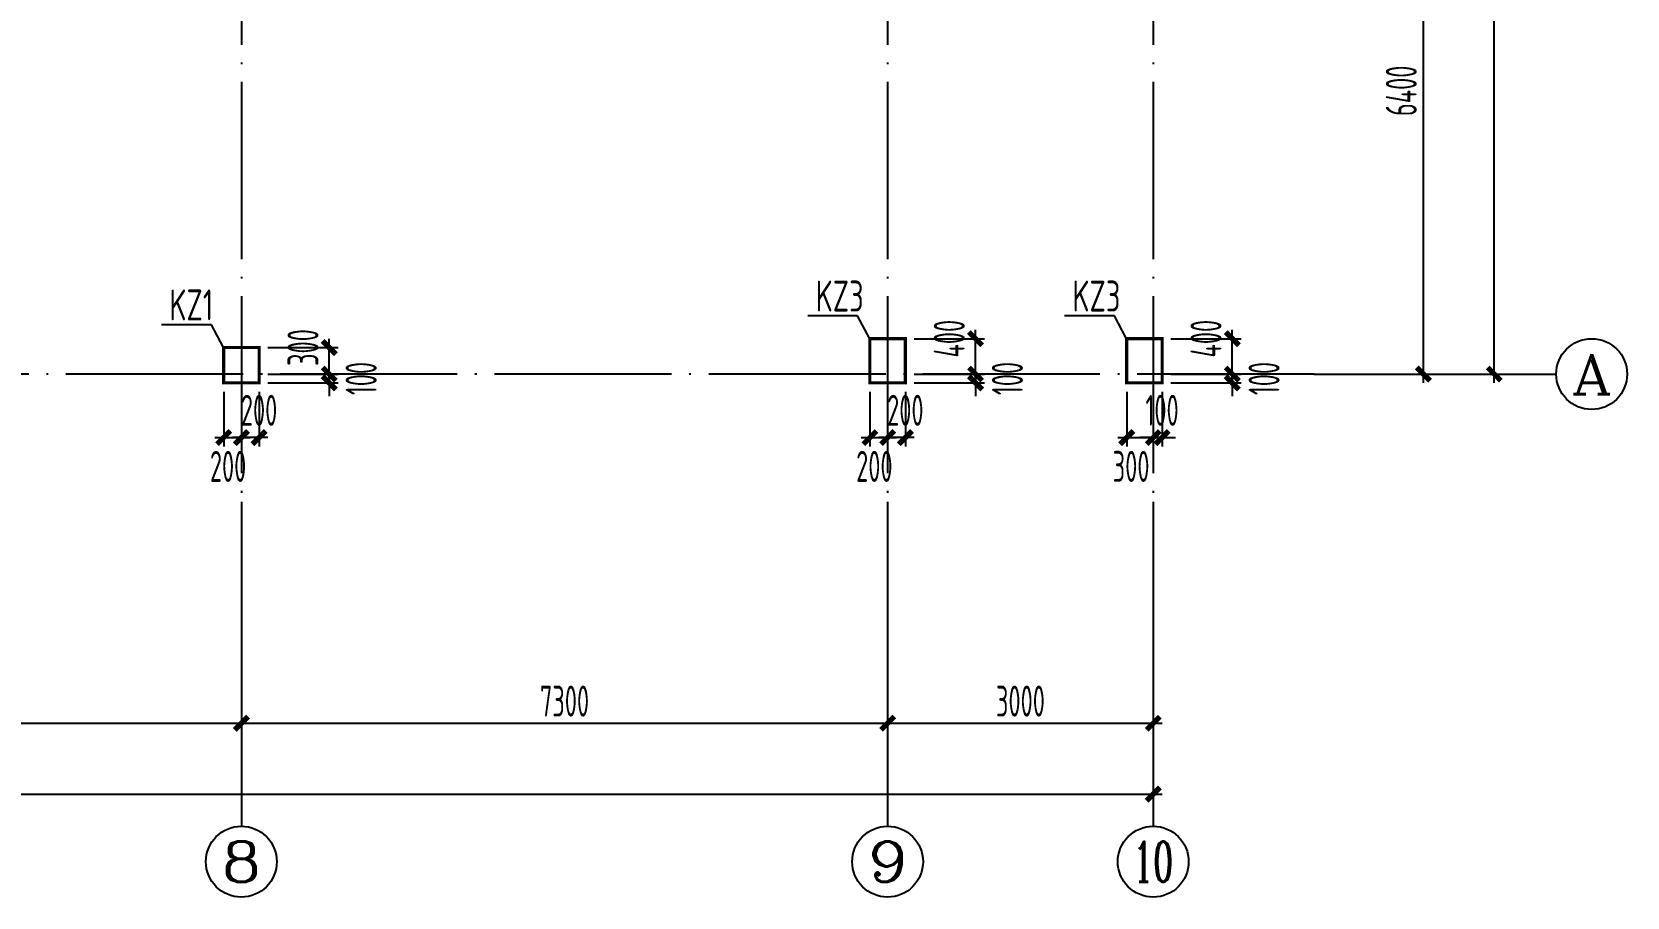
# Model space of a CAD drawing. Extents: x -472319 to -112444, y -516749 to -5704.
# Drawn here: x -370104 to -352086, y -482015 to -472241 of the extents above; entities that cross this region are included whole.
import ezdxf
from ezdxf.enums import TextEntityAlignment as Align

# ---------------------------------------------------------------- set-up
doc = ezdxf.new("R2010")
doc.units = 0
doc.header["$LTSCALE"] = 100
doc.header["$MEASUREMENT"] = 0
doc.linetypes.add('CENTER', pattern=[2, 1.25, -0.25, 0.25, -0.25])
doc.linetypes.add('DOTE', pattern=[2.42, 2, -0.2, 0.02, -0.2])
for name, color, linetype in [('AXIS', 3, 'Continuous'), ('AXIS_TEXT', 7, 'Continuous'), ('DOTE', 1, 'CENTER'), ('TEXT', 7, 'Continuous'), ('填充', 8, 'Continuous'), ('柱', 2, 'Continuous')]:
    doc.layers.add(name, color=color, linetype=linetype)
doc.styles.add('_TCH_AXIS', font='COMPLEX', dxfattribs={"bigfont": 'GBCBIG'})
doc.styles.add('COMPLEX', font='COMPLEX')
doc.styles.add('HZ', font='tssdeng.shx', dxfattribs={"width": 0.6, "height": 350, "bigfont": 'a.shx'})
doc.styles.add('TSSD_Dimension', font='Tssdeng.shx', dxfattribs={"width": 0.7, "bigfont": 'hztxt.shx'})
doc.dimstyles.new('DIMN', dxfattribs={"dimtxt": 350, "dimasz": 150, "dimexe": 100, "dimexo": 100, "dimgap": 75, "dimtad": 1, "dimdec": 0, "dimzin": 0, "dimdsep": 46, "dimtxsty": 'HZ', "dimblk": 'ARCHTICK', "dimcen": 0.09, "dimdle": 100, "dimclrd": 3, "dimclre": 3, "dimclrt": 7, "dimazin": 2, "dimtfac": 1, "dimtdec": 0, "dimtmove": 2, "dimatfit": 3, "dimldrblk": 'ARCHTICK', "dimfxl": 1, "dimtolj": 1, "dimtzin": 0, "dimarcsym": 0})

# ---------------------------------------------------------------- blocks, each defined once
blk = doc.blocks.new('_ArchTick')
at = {"color": 0, "linetype": 'ByBlock', "const_width": 0.4}
blk.add_lwpolyline([(-0.5, -0.5), (0.5, 0.5)], dxfattribs=at)
blk = doc.blocks.new('*D2393')
at = {"layer": 'AXIS', "color": 3, "lineweight": -2, "transparency": 16777216}
for p, q in [((-355520, -469707), (-354286, -469707)), ((-354386, -476207), (-354386, -469607)), ((-355520, -476107), (-354286, -476107))]:
    blk.add_line(p, q, dxfattribs=at)
at = {"layer": 'Defpoints', "color": 0, "transparency": 16777216}
for p in [(-355620, -469707), (-354386, -469707), (-355620, -476107)]:
    blk.add_point(p, dxfattribs=at)
at = {"layer": 'AXIS', "color": 3, "lineweight": -2, "transparency": 16777216, "xscale": 150, "yscale": 150, "zscale": 150}
for p, rotation in [((-354386, -469707), 90), ((-354386, -476107), 270)]:
    blk.add_blockref('_ArchTick', p, dxfattribs=dict(at, rotation=rotation))
at = {"layer": 'AXIS', "color": 7, "transparency": 16777216, "insert": (-354636, -472907), "char_height": 350, "attachment_point": 5, "rotation": 90, "style": 'HZ'}
blk.add_mtext('\\A1;6400', dxfattribs=at)
blk = doc.blocks.new('*D2396')
at = {"layer": 'AXIS', "color": 3, "lineweight": -2, "transparency": 16777216}
for p, q in [((-353586, -476207), (-353586, -461207)), ((-355520, -461307), (-353486, -461307)), ((-355520, -476107), (-353486, -476107))]:
    blk.add_line(p, q, dxfattribs=at)
at = {"layer": 'Defpoints', "color": 0, "transparency": 16777216}
for p in [(-355620, -461307), (-353586, -461307), (-355620, -476107)]:
    blk.add_point(p, dxfattribs=at)
at = {"layer": 'AXIS', "color": 3, "lineweight": -2, "transparency": 16777216, "xscale": 150, "yscale": 150, "zscale": 150}
for p, rotation in [((-353586, -461307), 90), ((-353586, -476107), 270)]:
    blk.add_blockref('_ArchTick', p, dxfattribs=dict(at, rotation=rotation))
at = {"layer": 'AXIS', "color": 7, "transparency": 16777216, "insert": (-353836, -468707), "char_height": 350, "attachment_point": 5, "rotation": 90, "style": 'HZ'}
blk.add_mtext('\\A1;14800', dxfattribs=at)
blk = doc.blocks.new('*D2418')
at = {"layer": 'AXIS', "color": 3, "lineweight": -2, "transparency": 16777216}
for p, q in [((-375038, -477651), (-375038, -480151)), ((-367738, -477651), (-367738, -480151)), ((-375138, -480051), (-367638, -480051))]:
    blk.add_line(p, q, dxfattribs=at)
at = {"layer": 'Defpoints', "color": 0, "transparency": 16777216}
for p in [(-375038, -477551), (-367738, -477551), (-367738, -480051)]:
    blk.add_point(p, dxfattribs=at)
at = {"layer": 'AXIS', "color": 3, "lineweight": -2, "transparency": 16777216, "xscale": 150, "yscale": 150, "zscale": 150, "rotation": 180}
blk.add_blockref('_ArchTick', (-375038, -480051), dxfattribs=at)
at = {"layer": 'AXIS', "color": 3, "lineweight": -2, "transparency": 16777216, "xscale": 150, "yscale": 150, "zscale": 150}
blk.add_blockref('_ArchTick', (-367738, -480051), dxfattribs=at)
at = {"layer": 'AXIS', "color": 7, "transparency": 16777216, "insert": (-371388, -479801), "char_height": 350, "attachment_point": 5, "style": 'HZ'}
blk.add_mtext('\\A1;7300', dxfattribs=at)
blk = doc.blocks.new('*D2419')
at = {"layer": 'AXIS', "color": 3, "lineweight": -2, "transparency": 16777216}
for p, q in [((-367738, -477651), (-367738, -480151)), ((-360438, -477651), (-360438, -480151)), ((-367838, -480051), (-360338, -480051))]:
    blk.add_line(p, q, dxfattribs=at)
at = {"layer": 'Defpoints', "color": 0, "transparency": 16777216}
for p in [(-367738, -477551), (-360438, -477551), (-360438, -480051)]:
    blk.add_point(p, dxfattribs=at)
at = {"layer": 'AXIS', "color": 3, "lineweight": -2, "transparency": 16777216, "xscale": 150, "yscale": 150, "zscale": 150, "rotation": 180}
blk.add_blockref('_ArchTick', (-367738, -480051), dxfattribs=at)
at = {"layer": 'AXIS', "color": 3, "lineweight": -2, "transparency": 16777216, "xscale": 150, "yscale": 150, "zscale": 150}
blk.add_blockref('_ArchTick', (-360438, -480051), dxfattribs=at)
at = {"layer": 'AXIS', "color": 7, "transparency": 16777216, "insert": (-364088, -479801), "char_height": 350, "attachment_point": 5, "style": 'HZ'}
blk.add_mtext('\\A1;7300', dxfattribs=at)
blk = doc.blocks.new('*D2420')
at = {"layer": 'AXIS', "color": 3, "lineweight": -2, "transparency": 16777216}
for p, q in [((-360438, -477651), (-360438, -480151)), ((-357438, -477651), (-357438, -480151)), ((-360538, -480051), (-357338, -480051))]:
    blk.add_line(p, q, dxfattribs=at)
at = {"layer": 'Defpoints', "color": 0, "transparency": 16777216}
for p in [(-360438, -477551), (-357438, -477551), (-357438, -480051)]:
    blk.add_point(p, dxfattribs=at)
at = {"layer": 'AXIS', "color": 3, "lineweight": -2, "transparency": 16777216, "xscale": 150, "yscale": 150, "zscale": 150, "rotation": 180}
blk.add_blockref('_ArchTick', (-360438, -480051), dxfattribs=at)
at = {"layer": 'AXIS', "color": 3, "lineweight": -2, "transparency": 16777216, "xscale": 150, "yscale": 150, "zscale": 150}
blk.add_blockref('_ArchTick', (-357438, -480051), dxfattribs=at)
at = {"layer": 'AXIS', "color": 7, "transparency": 16777216, "insert": (-358938, -479801), "char_height": 350, "attachment_point": 5, "style": 'HZ'}
blk.add_mtext('\\A1;3000', dxfattribs=at)
blk = doc.blocks.new('*D2421')
at = {"layer": 'AXIS', "color": 3, "lineweight": -2, "transparency": 16777216}
for p, q in [((-417238, -477651), (-417238, -480951)), ((-357438, -477651), (-357438, -480951)), ((-417338, -480851), (-357338, -480851))]:
    blk.add_line(p, q, dxfattribs=at)
at = {"layer": 'Defpoints', "color": 0, "transparency": 16777216}
for p in [(-417238, -477551), (-357438, -477551), (-357438, -480851)]:
    blk.add_point(p, dxfattribs=at)
at = {"layer": 'AXIS', "color": 3, "lineweight": -2, "transparency": 16777216, "xscale": 150, "yscale": 150, "zscale": 150, "rotation": 180}
blk.add_blockref('_ArchTick', (-417238, -480851), dxfattribs=at)
at = {"layer": 'AXIS', "color": 3, "lineweight": -2, "transparency": 16777216, "xscale": 150, "yscale": 150, "zscale": 150}
blk.add_blockref('_ArchTick', (-357438, -480851), dxfattribs=at)
at = {"layer": 'AXIS', "color": 7, "transparency": 16777216, "insert": (-387338, -480601), "char_height": 350, "attachment_point": 5, "style": 'HZ'}
blk.add_mtext('\\A1;59800', dxfattribs=at)
blk = doc.blocks.new('_AXISO')
blk.add_circle((0, 0), 0.5)
at = {"layer": 'AXIS_TEXT', "style": 'COMPLEX', "width": 1.041667}
blk.add_attdef('A', text='', height=0.56, dxfattribs=at).set_placement((-0.25, -0.28), (0.25, -0.28), align=Align.FIT)
blk = doc.blocks.new('*D2287')
at = {"layer": 'Defpoints', "color": 0, "transparency": 16777216}
for p in [(-357338, -476107), (-357338, -476207), (-356545, -476207)]:
    blk.add_point(p, dxfattribs=at)
at = {"layer": '填充', "color": 3, "lineweight": -2, "transparency": 16777216}
for p, q in [((-356545, -476107), (-356545, -475957)), ((-357238, -476107), (-356445, -476107)), ((-357238, -476207), (-356445, -476207)), ((-356545, -476107), (-356545, -476207)), ((-356545, -476207), (-356545, -476357))]:
    blk.add_line(p, q, dxfattribs=at)
at = {"layer": '填充', "color": 3, "lineweight": -2, "transparency": 16777216, "xscale": 150, "yscale": 150, "zscale": 150}
for p, rotation in [((-356545, -476107), 270), ((-356545, -476207), 90)]:
    blk.add_blockref('_ArchTick', p, dxfattribs=dict(at, rotation=rotation))
at = {"layer": '填充', "color": 7, "transparency": 16777216, "insert": (-356186, -476157), "char_height": 350, "attachment_point": 5, "rotation": 90, "style": 'HZ'}
blk.add_mtext('\\A1;100', dxfattribs=at)
blk = doc.blocks.new('*D2288')
at = {"layer": 'Defpoints', "color": 0, "transparency": 16777216}
for p in [(-357338, -475707), (-356545, -475707), (-357338, -476107)]:
    blk.add_point(p, dxfattribs=at)
at = {"layer": '填充', "color": 3, "lineweight": -2, "transparency": 16777216}
for p, q in [((-356545, -476207), (-356545, -475607)), ((-357238, -475707), (-356445, -475707)), ((-357238, -476107), (-356445, -476107))]:
    blk.add_line(p, q, dxfattribs=at)
at = {"layer": '填充', "color": 3, "lineweight": -2, "transparency": 16777216, "xscale": 150, "yscale": 150, "zscale": 150}
for p, rotation in [((-356545, -475707), 90), ((-356545, -476107), 270)]:
    blk.add_blockref('_ArchTick', p, dxfattribs=dict(at, rotation=rotation))
at = {"layer": '填充', "color": 7, "transparency": 16777216, "insert": (-356842, -475707), "char_height": 350, "attachment_point": 5, "rotation": 90, "style": 'HZ'}
blk.add_mtext('\\A1;400', dxfattribs=at)
blk = doc.blocks.new('*D2289')
at = {"layer": 'Defpoints', "color": 0, "transparency": 16777216}
for p in [(-357738, -476207), (-357438, -476207), (-357438, -476824)]:
    blk.add_point(p, dxfattribs=at)
at = {"layer": '填充', "color": 3, "lineweight": -2, "transparency": 16777216}
for p, q in [((-357738, -476307), (-357738, -476924)), ((-357438, -476307), (-357438, -476924)), ((-357838, -476824), (-357338, -476824))]:
    blk.add_line(p, q, dxfattribs=at)
at = {"layer": '填充', "color": 3, "lineweight": -2, "transparency": 16777216, "xscale": 150, "yscale": 150, "zscale": 150, "rotation": 180}
blk.add_blockref('_ArchTick', (-357738, -476824), dxfattribs=at)
at = {"layer": '填充', "color": 3, "lineweight": -2, "transparency": 16777216, "xscale": 150, "yscale": 150, "zscale": 150}
blk.add_blockref('_ArchTick', (-357438, -476824), dxfattribs=at)
at = {"layer": '填充', "color": 7, "transparency": 16777216, "insert": (-357688, -477150), "char_height": 350, "attachment_point": 5, "style": 'HZ'}
blk.add_mtext('\\A1;300', dxfattribs=at)
blk = doc.blocks.new('*D2290')
at = {"layer": 'Defpoints', "color": 0, "transparency": 16777216}
for p in [(-357438, -476207), (-357338, -476207), (-357438, -476824)]:
    blk.add_point(p, dxfattribs=at)
at = {"layer": '填充', "color": 3, "lineweight": -2, "transparency": 16777216}
for p, q in [((-357438, -476307), (-357438, -476924)), ((-357338, -476307), (-357338, -476924)), ((-357438, -476824), (-357588, -476824)), ((-357338, -476824), (-357438, -476824)), ((-357338, -476824), (-357188, -476824))]:
    blk.add_line(p, q, dxfattribs=at)
at = {"layer": '填充', "color": 3, "lineweight": -2, "transparency": 16777216, "xscale": 150, "yscale": 150, "zscale": 150}
blk.add_blockref('_ArchTick', (-357438, -476824), dxfattribs=at)
at = {"layer": '填充', "color": 3, "lineweight": -2, "transparency": 16777216, "xscale": 150, "yscale": 150, "zscale": 150, "rotation": 180}
blk.add_blockref('_ArchTick', (-357338, -476824), dxfattribs=at)
at = {"layer": '填充', "color": 7, "transparency": 16777216, "insert": (-357338, -476516), "char_height": 350, "attachment_point": 5, "style": 'HZ'}
blk.add_mtext('\\A1;100', dxfattribs=at)
blk = doc.blocks.new('*D2240')
at = {"layer": 'Defpoints', "color": 0, "transparency": 16777216}
for p in [(-367538, -476107), (-367538, -476207), (-366745, -476207)]:
    blk.add_point(p, dxfattribs=at)
at = {"layer": '填充', "color": 3, "lineweight": -2, "transparency": 16777216}
for p, q in [((-366745, -476107), (-366745, -475957)), ((-367438, -476107), (-366645, -476107)), ((-367438, -476207), (-366645, -476207)), ((-366745, -476107), (-366745, -476207)), ((-366745, -476207), (-366745, -476357))]:
    blk.add_line(p, q, dxfattribs=at)
at = {"layer": '填充', "color": 3, "lineweight": -2, "transparency": 16777216, "xscale": 150, "yscale": 150, "zscale": 150}
for p, rotation in [((-366745, -476107), 270), ((-366745, -476207), 90)]:
    blk.add_blockref('_ArchTick', p, dxfattribs=dict(at, rotation=rotation))
at = {"layer": '填充', "color": 7, "transparency": 16777216, "insert": (-366385, -476157), "char_height": 350, "attachment_point": 5, "rotation": 90, "style": 'HZ'}
blk.add_mtext('\\A1;100', dxfattribs=at)
blk = doc.blocks.new('*D2241')
at = {"layer": 'Defpoints', "color": 0, "transparency": 16777216}
for p in [(-367538, -475807), (-366745, -475807), (-367538, -476107)]:
    blk.add_point(p, dxfattribs=at)
at = {"layer": '填充', "color": 3, "lineweight": -2, "transparency": 16777216}
for p, q in [((-367438, -475807), (-366645, -475807)), ((-366745, -476207), (-366745, -475707)), ((-367438, -476107), (-366645, -476107))]:
    blk.add_line(p, q, dxfattribs=at)
at = {"layer": '填充', "color": 3, "lineweight": -2, "transparency": 16777216, "xscale": 150, "yscale": 150, "zscale": 150}
for p, rotation in [((-366745, -475807), 90), ((-366745, -476107), 270)]:
    blk.add_blockref('_ArchTick', p, dxfattribs=dict(at, rotation=rotation))
at = {"layer": '填充', "color": 7, "transparency": 16777216, "insert": (-367042, -475807), "char_height": 350, "attachment_point": 5, "rotation": 90, "style": 'HZ'}
blk.add_mtext('\\A1;300', dxfattribs=at)
blk = doc.blocks.new('*D2242')
at = {"layer": 'Defpoints', "color": 0, "transparency": 16777216}
for p in [(-367938, -476207), (-367738, -476207), (-367738, -476824)]:
    blk.add_point(p, dxfattribs=at)
at = {"layer": '填充', "color": 3, "lineweight": -2, "transparency": 16777216}
for p, q in [((-367938, -476307), (-367938, -476924)), ((-367738, -476307), (-367738, -476924)), ((-368038, -476824), (-367638, -476824))]:
    blk.add_line(p, q, dxfattribs=at)
at = {"layer": '填充', "color": 3, "lineweight": -2, "transparency": 16777216, "xscale": 150, "yscale": 150, "zscale": 150, "rotation": 180}
blk.add_blockref('_ArchTick', (-367938, -476824), dxfattribs=at)
at = {"layer": '填充', "color": 3, "lineweight": -2, "transparency": 16777216, "xscale": 150, "yscale": 150, "zscale": 150}
blk.add_blockref('_ArchTick', (-367738, -476824), dxfattribs=at)
at = {"layer": '填充', "color": 7, "transparency": 16777216, "insert": (-367888, -477150), "char_height": 350, "attachment_point": 5, "style": 'HZ'}
blk.add_mtext('\\A1;200', dxfattribs=at)
blk = doc.blocks.new('*D2243')
at = {"layer": 'Defpoints', "color": 0, "transparency": 16777216}
for p in [(-367738, -476207), (-367538, -476207), (-367738, -476824)]:
    blk.add_point(p, dxfattribs=at)
at = {"layer": '填充', "color": 3, "lineweight": -2, "transparency": 16777216}
for p, q in [((-367738, -476307), (-367738, -476924)), ((-367538, -476307), (-367538, -476924)), ((-367438, -476824), (-367838, -476824))]:
    blk.add_line(p, q, dxfattribs=at)
at = {"layer": '填充', "color": 3, "lineweight": -2, "transparency": 16777216, "xscale": 150, "yscale": 150, "zscale": 150, "rotation": 180}
blk.add_blockref('_ArchTick', (-367738, -476824), dxfattribs=at)
at = {"layer": '填充', "color": 3, "lineweight": -2, "transparency": 16777216, "xscale": 150, "yscale": 150, "zscale": 150}
blk.add_blockref('_ArchTick', (-367538, -476824), dxfattribs=at)
at = {"layer": '填充', "color": 7, "transparency": 16777216, "insert": (-367538, -476516), "char_height": 350, "attachment_point": 5, "style": 'HZ'}
blk.add_mtext('\\A1;200', dxfattribs=at)
blk = doc.blocks.new('*D2256')
at = {"layer": 'Defpoints', "color": 0, "transparency": 16777216}
for p in [(-360238, -476107), (-360238, -476207), (-359445, -476207)]:
    blk.add_point(p, dxfattribs=at)
at = {"layer": '填充', "color": 3, "lineweight": -2, "transparency": 16777216}
for p, q in [((-359445, -476107), (-359445, -475957)), ((-360138, -476107), (-359345, -476107)), ((-360138, -476207), (-359345, -476207)), ((-359445, -476107), (-359445, -476207)), ((-359445, -476207), (-359445, -476357))]:
    blk.add_line(p, q, dxfattribs=at)
at = {"layer": '填充', "color": 3, "lineweight": -2, "transparency": 16777216, "xscale": 150, "yscale": 150, "zscale": 150}
for p, rotation in [((-359445, -476107), 270), ((-359445, -476207), 90)]:
    blk.add_blockref('_ArchTick', p, dxfattribs=dict(at, rotation=rotation))
at = {"layer": '填充', "color": 7, "transparency": 16777216, "insert": (-359085, -476157), "char_height": 350, "attachment_point": 5, "rotation": 90, "style": 'HZ'}
blk.add_mtext('\\A1;100', dxfattribs=at)
blk = doc.blocks.new('*D2257')
at = {"layer": 'Defpoints', "color": 0, "transparency": 16777216}
for p in [(-360238, -475707), (-359445, -475707), (-360238, -476107)]:
    blk.add_point(p, dxfattribs=at)
at = {"layer": '填充', "color": 3, "lineweight": -2, "transparency": 16777216}
for p, q in [((-359445, -476207), (-359445, -475607)), ((-360138, -475707), (-359345, -475707)), ((-360138, -476107), (-359345, -476107))]:
    blk.add_line(p, q, dxfattribs=at)
at = {"layer": '填充', "color": 3, "lineweight": -2, "transparency": 16777216, "xscale": 150, "yscale": 150, "zscale": 150}
for p, rotation in [((-359445, -475707), 90), ((-359445, -476107), 270)]:
    blk.add_blockref('_ArchTick', p, dxfattribs=dict(at, rotation=rotation))
at = {"layer": '填充', "color": 7, "transparency": 16777216, "insert": (-359742, -475707), "char_height": 350, "attachment_point": 5, "rotation": 90, "style": 'HZ'}
blk.add_mtext('\\A1;400', dxfattribs=at)
blk = doc.blocks.new('*D2258')
at = {"layer": 'Defpoints', "color": 0, "transparency": 16777216}
for p in [(-360638, -476207), (-360438, -476207), (-360438, -476824)]:
    blk.add_point(p, dxfattribs=at)
at = {"layer": '填充', "color": 3, "lineweight": -2, "transparency": 16777216}
for p, q in [((-360638, -476307), (-360638, -476924)), ((-360438, -476307), (-360438, -476924)), ((-360738, -476824), (-360338, -476824))]:
    blk.add_line(p, q, dxfattribs=at)
at = {"layer": '填充', "color": 3, "lineweight": -2, "transparency": 16777216, "xscale": 150, "yscale": 150, "zscale": 150, "rotation": 180}
blk.add_blockref('_ArchTick', (-360638, -476824), dxfattribs=at)
at = {"layer": '填充', "color": 3, "lineweight": -2, "transparency": 16777216, "xscale": 150, "yscale": 150, "zscale": 150}
blk.add_blockref('_ArchTick', (-360438, -476824), dxfattribs=at)
at = {"layer": '填充', "color": 7, "transparency": 16777216, "insert": (-360588, -477150), "char_height": 350, "attachment_point": 5, "style": 'HZ'}
blk.add_mtext('\\A1;200', dxfattribs=at)
blk = doc.blocks.new('*D2259')
at = {"layer": 'Defpoints', "color": 0, "transparency": 16777216}
for p in [(-360438, -476207), (-360238, -476207), (-360438, -476824)]:
    blk.add_point(p, dxfattribs=at)
at = {"layer": '填充', "color": 3, "lineweight": -2, "transparency": 16777216}
for p, q in [((-360438, -476307), (-360438, -476924)), ((-360238, -476307), (-360238, -476924)), ((-360138, -476824), (-360538, -476824))]:
    blk.add_line(p, q, dxfattribs=at)
at = {"layer": '填充', "color": 3, "lineweight": -2, "transparency": 16777216, "xscale": 150, "yscale": 150, "zscale": 150, "rotation": 180}
blk.add_blockref('_ArchTick', (-360438, -476824), dxfattribs=at)
at = {"layer": '填充', "color": 3, "lineweight": -2, "transparency": 16777216, "xscale": 150, "yscale": 150, "zscale": 150}
blk.add_blockref('_ArchTick', (-360238, -476824), dxfattribs=at)
at = {"layer": '填充', "color": 7, "transparency": 16777216, "insert": (-360238, -476516), "char_height": 350, "attachment_point": 5, "style": 'HZ'}
blk.add_mtext('\\A1;200', dxfattribs=at)

msp = doc.modelspace()

# ---------------------------------------------------------------- linework, layer by layer
at = {"layer": 'AXIS'}
for p, q in [((-355619.518, -476106.89), (-352885.518, -476106.89)), ((-367738.328, -477550.782), (-367738.328, -481215.078)), ((-360438.328, -477550.782), (-360438.328, -481215.078)), ((-357438.328, -477550.782), (-357438.328, -481215.078))]:
    msp.add_line(p, q, dxfattribs=at)
at = {"layer": 'DOTE', "linetype": 'DOTE', "ltscale": 10}
for p, q in [((-367738.328, -458287.242), (-367738.328, -477550.782)), ((-360438.328, -458287.242), (-360438.328, -477550.782)), ((-357438.328, -458287.242), (-357438.328, -477550.782)), ((-355619.518, -476106.89), (-418912.147, -476106.89))]:
    msp.add_line(p, q, dxfattribs=at)
at = {"layer": 'TEXT'}
for p, q in [((-360776.828, -475448.98), (-361341.283, -475448.98)), ((-360638.328, -475706.89), (-360776.828, -475448.98)), ((-357876.828, -475448.98), (-358441.283, -475448.98)), ((-357738.328, -475706.89), (-357876.828, -475448.98)), ((-368076.828, -475548.98), (-368641.283, -475548.98)), ((-367938.328, -475806.89), (-368076.828, -475548.98))]:
    msp.add_line(p, q, dxfattribs=at)
at = {"layer": '柱', "const_width": 35}
for points in [[(-360638.328, -476206.89), (-360238.328, -476206.89), (-360238.328, -475706.89), (-360638.328, -475706.89)], [(-357338.328, -476206.89), (-357738.328, -476206.89), (-357738.328, -475706.89), (-357338.328, -475706.89)], [(-367938.328, -476206.89), (-367538.328, -476206.89), (-367538.328, -475806.89), (-367938.328, -475806.89)]]:
    msp.add_lwpolyline(points, close=True, dxfattribs=at)

# ---------------------------------------------------------------- block references
at = {"layer": 'AXIS'}
ref = msp.add_blockref('_AXISO', (-352485.518, -476106.89), dxfattribs=dict(at, xscale=800, yscale=800, zscale=800))
ref.add_attrib('A', 'A', dxfattribs={"layer": 'AXIS_TEXT', "height": 452.548, "style": '_TCH_AXIS', "width": 1.166667}).set_placement((-352711.792, -476333.165), (-352259.243, -476333.165), align=Align.FIT)
ref = msp.add_blockref('_AXISO', (-367738.328, -481615.078), dxfattribs=dict(at, xscale=800, yscale=800, zscale=800))
ref.add_attrib('A', '8', dxfattribs={"layer": 'AXIS_TEXT', "height": 452.548, "style": '_TCH_AXIS', "width": 1.5}).set_placement((-367964.602, -481841.352), (-367512.054, -481841.352), align=Align.FIT)
ref = msp.add_blockref('_AXISO', (-360438.328, -481615.078), dxfattribs=dict(at, xscale=800, yscale=800, zscale=800))
ref.add_attrib('A', '9', dxfattribs={"layer": 'AXIS_TEXT', "height": 452.548, "style": '_TCH_AXIS', "width": 1.5}).set_placement((-360664.602, -481841.352), (-360212.054, -481841.352), align=Align.FIT)
ref = msp.add_blockref('_AXISO', (-357438.328, -481615.078), dxfattribs=dict(at, xscale=800, yscale=800, zscale=800))
ref.add_attrib('A', '10', dxfattribs={"layer": 'AXIS_TEXT', "height": 452.5483, "style": '_TCH_AXIS', "width": 0.724138}).set_placement((-357664.602, -481841.352), (-357212.054, -481841.352), align=Align.FIT)

# ---------------------------------------------------------------- texts
at = {"layer": 'TEXT', "style": 'TSSD_Dimension', "width": 0.7}
for s, p in [('KZ1', (-368550.952, -475500.789)), ('KZ3', (-361250.952, -475400.789)), ('KZ3', (-358350.952, -475400.789))]:
    msp.add_text(s, height=350, dxfattribs=at).set_placement(p)

# ---------------------------------------------------------------- dimensions: what is measured, and where the dimension line sits
at = {"layer": 'AXIS'}
for p1, p2, distance, picture, middle in [((-355619.518, -476106.89), (-355619.518, -461306.89), -2034, '*D2396', (-353835.518, -468706.89)), ((-355619.518, -476106.89), (-355619.518, -469706.89), -1234, '*D2393', (-354635.518, -472906.89)), ((-417238.328, -477550.782), (-357438.328, -477550.782), -3300, '*D2421', (-387338.328, -480600.782)), ((-375038.328, -477550.782), (-367738.328, -477550.782), -2500, '*D2418', (-371388.328, -479800.782)), ((-367738.328, -477550.782), (-360438.328, -477550.782), -2500, '*D2419', (-364088.328, -479800.782)), ((-360438.328, -477550.782), (-357438.328, -477550.782), -2500, '*D2420', (-358938.328, -479800.782))]:
    dim = msp.add_aligned_dim(p1=p1, p2=p2, distance=distance, dimstyle='DIMN', dxfattribs=at)
    dim.commit()
    dim.dimension.update_dxf_attribs({"geometry": picture, "text_midpoint": middle})
at = {"layer": '填充', "color": 7}
for base, p1, p2, picture, middle in [((-359445, -475706.89), (-360238.328, -476106.89), (-360238.328, -475706.89), '*D2257', (-359741.664, -475706.89)), ((-356545, -475706.89), (-357338.328, -476106.89), (-357338.328, -475706.89), '*D2288', (-356841.664, -475706.89)), ((-366745, -475806.89), (-367538.328, -476106.89), (-367538.328, -475806.89), '*D2241', (-367041.664, -475806.89)), ((-366745, -476206.89), (-367538.328, -476106.89), (-367538.328, -476206.89), '*D2240', (-366385.5, -476156.89)), ((-359445, -476206.89), (-360238.328, -476106.89), (-360238.328, -476206.89), '*D2256', (-359085.5, -476156.89)), ((-356545, -476206.89), (-357338.328, -476106.89), (-357338.328, -476206.89), '*D2287', (-356185.5, -476156.89))]:
    dim = msp.add_linear_dim(base=base, p1=p1, p2=p2, angle=90, dimstyle='DIMN', override={"dimfxl": 100}, dxfattribs=at)
    dim.commit()
    dim.dimension.update_dxf_attribs({"geometry": picture, "text_midpoint": middle, "dimtype": 160})
for base, p1, p2, picture, middle in [((-367738.328, -476824), (-367938.328, -476206.89), (-367738.328, -476206.89), '*D2242', (-367888.328, -477150)), ((-367738.328, -476824), (-367538.328, -476206.89), (-367738.328, -476206.89), '*D2243', (-367538.328, -476516)), ((-360438.328, -476824), (-360638.328, -476206.89), (-360438.328, -476206.89), '*D2258', (-360588.328, -477150)), ((-360438.328, -476824), (-360238.328, -476206.89), (-360438.328, -476206.89), '*D2259', (-360238.328, -476516)), ((-357438.328, -476824), (-357738.328, -476206.89), (-357438.328, -476206.89), '*D2289', (-357688.328, -477150)), ((-357438.328, -476824), (-357338.328, -476206.89), (-357438.328, -476206.89), '*D2290', (-357338.328, -476516))]:
    dim = msp.add_linear_dim(base=base, p1=p1, p2=p2, dimstyle='DIMN', override={"dimfxl": 100}, dxfattribs=at)
    dim.commit()
    dim.dimension.update_dxf_attribs({"geometry": picture, "text_midpoint": middle, "dimtype": 160})

doc.saveas('drawing.dxf')
